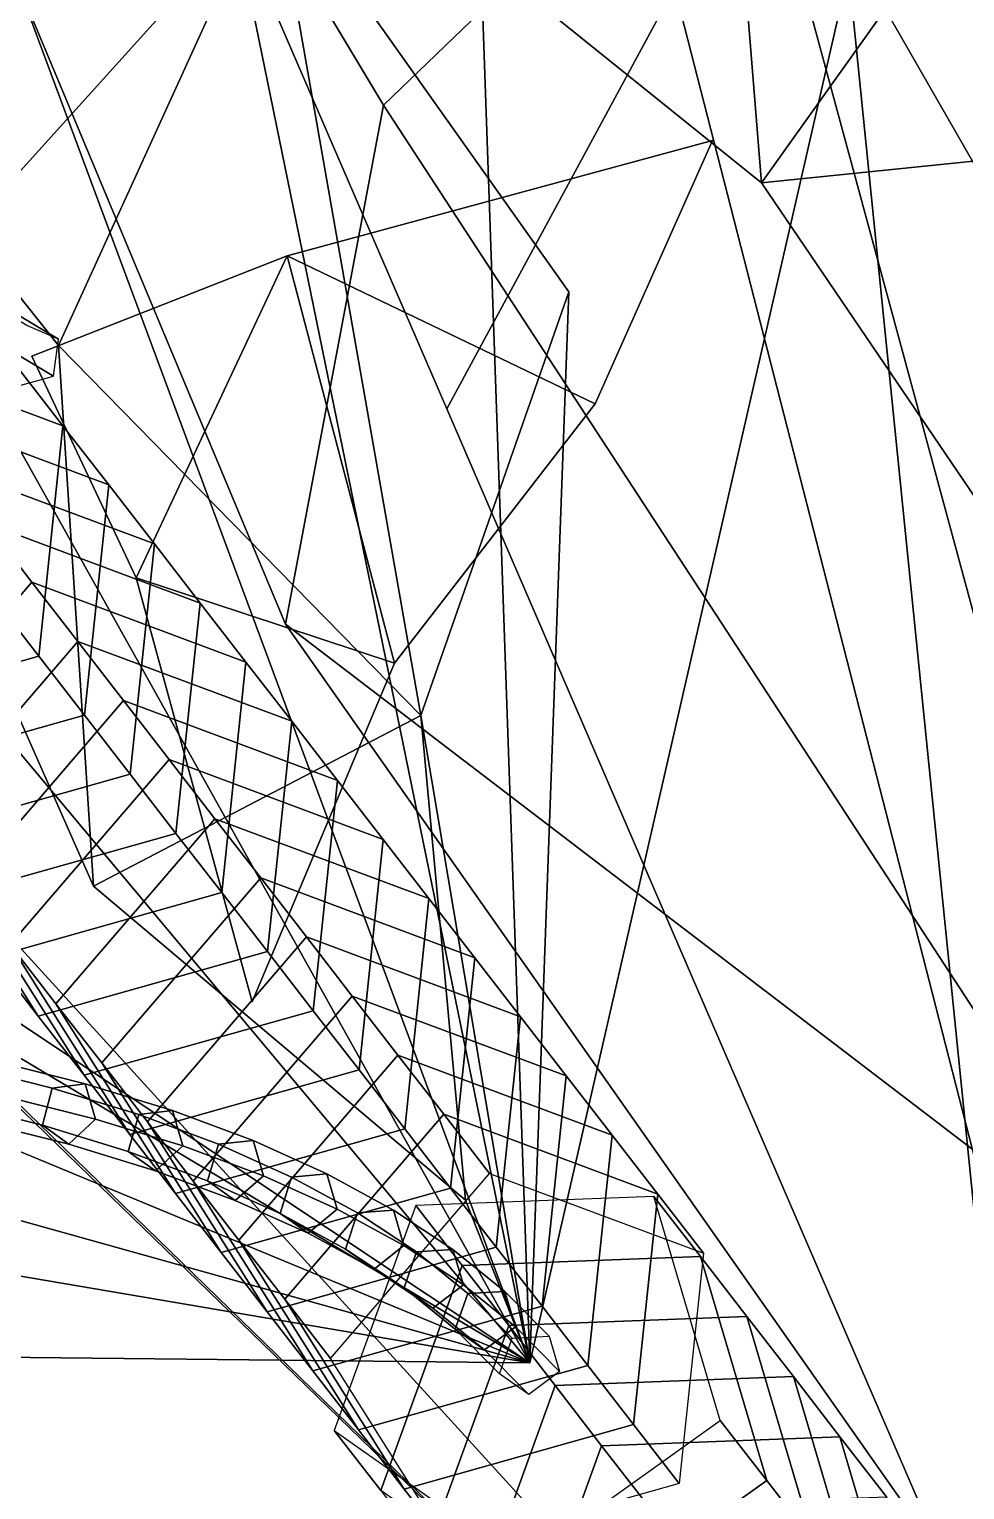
# Model space of a CAD drawing. Header units: metres. Extents: x -366 to 149, y -229 to 234.
# Drawn here: x -25.37 to -16.55, y 47.57 to 61.34 of the extents above; entities that cross this region are included whole.
import ezdxf

# ---------------------------------------------------------------- set-up
doc = ezdxf.new("R2010")
doc.units = ezdxf.units.M

msp = doc.modelspace()

# ---------------------------------------------------------------- linework, layer by layer
at = {"layer": 'coral-li_Intrnd', "color": 3}
for points in [[(-25.0502, 57.6041, 365.0467), (-25.4815, 58.1615, 366.8575), (-27.4991, 58.9152, 366.1448), (-27.0678, 58.3579, 364.3341)], [(-24.6188, 57.04673, 363.2359), (-25.0502, 57.6041, 365.0467), (-27.0678, 58.3579, 364.3341), (-26.6364, 57.8005, 362.5233)], [(-25.2784, 55.4321, 365.6609), (-25.7097, 55.9895, 367.4716), (-25.4815, 58.1615, 366.8575), (-25.0502, 57.6041, 365.0467)], [(-24.1875, 56.4893, 361.4252), (-24.6188, 57.04673, 363.2359), (-26.6364, 57.8005, 362.5233), (-26.2051, 57.2431, 360.7126)], [(-24.847, 54.8747, 363.8501), (-25.2784, 55.4321, 365.6609), (-25.0502, 57.6041, 365.0467), (-24.6188, 57.04673, 363.2359)], [(-23.7562, 55.9319, 359.6144), (-24.1875, 56.4893, 361.4252), (-26.2051, 57.2431, 360.7126), (-25.7738, 56.6857, 358.9018)], [(-24.4157, 54.3174, 362.0393), (-24.847, 54.8747, 363.8501), (-24.6188, 57.04673, 363.2359), (-24.1875, 56.4893, 361.4252)], [(-25.3424, 56.1283, 357.091), (-25.7738, 56.6857, 358.9018), (-27.2725, 54.9412, 359.0818), (-26.8412, 54.3838, 357.271)], [(-23.3249, 55.3745, 357.8036), (-23.7562, 55.9319, 359.6144), (-25.7738, 56.6857, 358.9018), (-25.3424, 56.1283, 357.091)], [(-23.9844, 53.76, 360.2286), (-24.4157, 54.3174, 362.0393), (-24.1875, 56.4893, 361.4252), (-23.7562, 55.9319, 359.6144)], [(-24.9111, 55.571, 355.2803), (-25.3424, 56.1283, 357.091), (-26.8412, 54.3838, 357.271), (-26.4099, 53.8264, 355.4603)], [(-22.8935, 54.8172, 355.9929), (-23.3249, 55.3745, 357.8036), (-25.3424, 56.1283, 357.091), (-24.9111, 55.571, 355.2803)], [(-27.4391, 54.8233, 365.3336), (-27.8705, 55.3807, 367.1443), (-25.7097, 55.9895, 367.4716), (-25.2784, 55.4321, 365.6609)], [(-23.5531, 53.2026, 358.4178), (-23.9844, 53.76, 360.2286), (-23.7562, 55.9319, 359.6144), (-23.3249, 55.3745, 357.8036)], [(-24.4798, 55.01361, 353.4695), (-24.9111, 55.571, 355.2803), (-26.4099, 53.8264, 355.4603), (-25.9786, 53.269, 353.6495)], [(-22.4622, 54.2598, 354.1821), (-22.8935, 54.8172, 355.9929), (-24.9111, 55.571, 355.2803), (-24.4798, 55.01361, 353.4695)], [(-27.00786, 54.2659, 363.5228), (-27.4391, 54.8233, 365.3336), (-25.2784, 55.4321, 365.6609), (-24.847, 54.8747, 363.8501)], [(-23.1217, 52.6452, 356.6071), (-23.5531, 53.2026, 358.4178), (-23.3249, 55.3745, 357.8036), (-22.8935, 54.8172, 355.9929)], [(-24.04852, 54.4562, 351.6588), (-24.4798, 55.01361, 353.4695), (-25.9786, 53.269, 353.6495), (-25.5472, 52.7116, 351.8387)], [(-22.03092, 53.7024, 352.3714), (-22.4622, 54.2598, 354.1821), (-24.4798, 55.01361, 353.4695), (-24.04852, 54.4562, 351.6588)], [(-26.5765, 53.7085, 361.7121), (-27.00786, 54.2659, 363.5228), (-24.847, 54.8747, 363.8501), (-24.4157, 54.3174, 362.0393)], [(-22.6904, 52.08788, 354.7963), (-23.1217, 52.6452, 356.6071), (-22.8935, 54.8172, 355.9929), (-22.4622, 54.2598, 354.1821)], [(-23.6171, 53.8988, 349.848), (-24.04852, 54.4562, 351.6588), (-25.5472, 52.7116, 351.8387), (-25.1159, 52.1543, 350.028)], [(-21.5995, 53.145, 350.5606), (-22.03092, 53.7024, 352.3714), (-24.04852, 54.4562, 351.6588), (-23.6171, 53.8988, 349.848)], [(-26.4099, 53.8264, 355.4603), (-26.8412, 54.3838, 357.271), (-25.7138, 52.5938, 358.0905), (-25.2825, 52.03644, 356.2798)], [(-26.1452, 53.1512, 359.9013), (-26.5765, 53.7085, 361.7121), (-24.4157, 54.3174, 362.0393), (-23.9844, 53.76, 360.2286)], [(-22.2591, 51.5304, 352.9855), (-22.6904, 52.08788, 354.7963), (-22.4622, 54.2598, 354.1821), (-22.03092, 53.7024, 352.3714)], [(-23.1858, 53.3414, 348.0372), (-23.6171, 53.8988, 349.848), (-25.1159, 52.1543, 350.028), (-24.6846, 51.5969, 348.2172)], [(-21.1682, 52.5876, 348.7498), (-21.5995, 53.145, 350.5606), (-23.6171, 53.8988, 349.848), (-23.1858, 53.3414, 348.0372)], [(-25.9786, 53.269, 353.6495), (-26.4099, 53.8264, 355.4603), (-25.2825, 52.03644, 356.2798), (-24.8512, 51.479, 354.469)], [(-25.7138, 52.5938, 358.0905), (-26.1452, 53.1512, 359.9013), (-23.9844, 53.76, 360.2286), (-23.5531, 53.2026, 358.4178)], [(-21.8278, 50.9731, 351.1748), (-22.2591, 51.5304, 352.9855), (-22.03092, 53.7024, 352.3714), (-21.5995, 53.145, 350.5606)], [(-22.7545, 52.784, 346.2265), (-23.1858, 53.3414, 348.0372), (-24.6846, 51.5969, 348.2172), (-24.2533, 51.03954, 346.4065)], [(-20.7369, 52.03031, 346.9391), (-21.1682, 52.5876, 348.7498), (-23.1858, 53.3414, 348.0372), (-22.7545, 52.784, 346.2265)], [(-25.5472, 52.7116, 351.8387), (-25.9786, 53.269, 353.6495), (-24.8512, 51.479, 354.469), (-24.4199, 50.9216, 352.6583)], [(-25.2825, 52.03644, 356.2798), (-25.7138, 52.5938, 358.0905), (-23.5531, 53.2026, 358.4178), (-23.1217, 52.6452, 356.6071)], [(-21.3964, 50.4157, 349.364), (-21.8278, 50.9731, 351.1748), (-21.5995, 53.145, 350.5606), (-21.1682, 52.5876, 348.7498)], [(-22.3232, 52.2267, 344.4157), (-22.7545, 52.784, 346.2265), (-24.2533, 51.03954, 346.4065), (-23.8219, 50.4821, 344.5957)], [(-20.3056, 51.4729, 345.1283), (-20.7369, 52.03031, 346.9391), (-22.7545, 52.784, 346.2265), (-22.3232, 52.2267, 344.4157)], [(-25.1159, 52.1543, 350.028), (-25.5472, 52.7116, 351.8387), (-24.4199, 50.9216, 352.6583), (-23.9885, 50.3643, 350.8475)], [(-24.8512, 51.479, 354.469), (-25.2825, 52.03644, 356.2798), (-23.1217, 52.6452, 356.6071), (-22.6904, 52.08788, 354.7963)], [(-20.9651, 49.8583, 347.5533), (-21.3964, 50.4157, 349.364), (-21.1682, 52.5876, 348.7498), (-20.7369, 52.03031, 346.9391)], [(-21.8918, 51.6693, 342.6049), (-22.3232, 52.2267, 344.4157), (-23.8219, 50.4821, 344.5957), (-23.3906, 49.9247, 342.7849)], [(-19.8742, 50.9155, 343.3176), (-20.3056, 51.4729, 345.1283), (-22.3232, 52.2267, 344.4157), (-21.8918, 51.6693, 342.6049)], [(-24.6846, 51.5969, 348.2172), (-25.1159, 52.1543, 350.028), (-23.9885, 50.3643, 350.8475), (-23.5572, 49.8069, 349.0367)], [(-24.4199, 50.9216, 352.6583), (-24.8512, 51.479, 354.469), (-22.6904, 52.08788, 354.7963), (-22.2591, 51.5304, 352.9855)], [(-20.5338, 49.3009, 345.7425), (-20.9651, 49.8583, 347.5533), (-20.7369, 52.03031, 346.9391), (-20.3056, 51.4729, 345.1283)], [(-21.4605, 51.1119, 340.7942), (-21.8918, 51.6693, 342.6049), (-23.3906, 49.9247, 342.7849), (-22.9593, 49.3673, 340.9742)], [(-19.4429, 50.3581, 341.5068), (-19.8742, 50.9155, 343.3176), (-21.8918, 51.6693, 342.6049), (-21.4605, 51.1119, 340.7942)], [(-24.2533, 51.03954, 346.4065), (-24.6846, 51.5969, 348.2172), (-23.5572, 49.8069, 349.0367), (-23.1259, 49.2495, 347.226)], [(-23.9885, 50.3643, 350.8475), (-24.4199, 50.9216, 352.6583), (-22.2591, 51.5304, 352.9855), (-21.8278, 50.9731, 351.1748)], [(-20.1025, 48.7435, 343.9317), (-20.5338, 49.3009, 345.7425), (-20.3056, 51.4729, 345.1283), (-19.8742, 50.9155, 343.3176)], [(-21.02923, 50.5545, 338.9834), (-21.4605, 51.1119, 340.7942), (-22.9593, 49.3673, 340.9742), (-22.528, 48.81, 339.1634)], [(-19.01164, 49.8007, 339.696), (-19.4429, 50.3581, 341.5068), (-21.4605, 51.1119, 340.7942), (-21.02923, 50.5545, 338.9834)], [(-23.8219, 50.4821, 344.5957), (-24.2533, 51.03954, 346.4065), (-23.1259, 49.2495, 347.226), (-22.6946, 48.6921, 345.4152)], [(-23.5572, 49.8069, 349.0367), (-23.9885, 50.3643, 350.8475), (-21.8278, 50.9731, 351.1748), (-21.3964, 50.4157, 349.364)], [(-19.6711, 48.1862, 342.121), (-20.1025, 48.7435, 343.9317), (-19.8742, 50.9155, 343.3176), (-19.4429, 50.3581, 341.5068)], [(-23.3906, 49.9247, 342.7849), (-23.8219, 50.4821, 344.5957), (-22.6946, 48.6921, 345.4152), (-22.2632, 48.1347, 343.6045)], [(-23.1259, 49.2495, 347.226), (-23.5572, 49.8069, 349.0367), (-21.3964, 50.4157, 349.364), (-20.9651, 49.8583, 347.5533)], [(-19.04052, 49.7698, 337.5807), (-19.4786, 50.336, 339.42), (-21.7245, 50.251, 338.9112), (-21.2864, 49.6849, 337.0719)], [(-19.2398, 47.6288, 340.3102), (-19.6711, 48.1862, 342.121), (-19.4429, 50.3581, 341.5068), (-19.01164, 49.8007, 339.696)], [(-18.4155, 47.6575, 338.3798), (-18.8536, 48.2236, 340.2191), (-19.4786, 50.336, 339.42), (-19.04052, 49.7698, 337.5807)], [(-21.2864, 49.6849, 337.0719), (-21.7245, 50.251, 338.9112), (-22.4924, 48.1298, 339.3813), (-22.05429, 47.5637, 337.542)], [(-22.9593, 49.3673, 340.9742), (-23.3906, 49.9247, 342.7849), (-22.2632, 48.1347, 343.6045), (-21.8319, 47.5773, 341.7937)], [(-22.6946, 48.6921, 345.4152), (-23.1259, 49.2495, 347.226), (-20.9651, 49.8583, 347.5533), (-20.5338, 49.3009, 345.7425)], [(-18.6024, 49.2037, 335.7415), (-19.04052, 49.7698, 337.5807), (-21.2864, 49.6849, 337.0719), (-20.8482, 49.1187, 335.2326)], [(-17.9773, 47.09138, 336.5405), (-18.4155, 47.6575, 338.3798), (-19.04052, 49.7698, 337.5807), (-18.6024, 49.2037, 335.7415)], [(-20.8482, 49.1187, 335.2326), (-21.2864, 49.6849, 337.0719), (-22.05429, 47.5637, 337.542), (-21.6161, 46.9975, 335.7027)], [(-22.528, 48.81, 339.1634), (-22.9593, 49.3673, 340.9742), (-21.8319, 47.5773, 341.7937), (-21.4006, 47.02001, 339.9829)], [(-22.2632, 48.1347, 343.6045), (-22.6946, 48.6921, 345.4152), (-20.5338, 49.3009, 345.7425), (-20.1025, 48.7435, 343.9317)], [(-18.1642, 48.6375, 333.9022), (-18.6024, 49.2037, 335.7415), (-20.8482, 49.1187, 335.2326), (-20.4101, 48.5525, 333.3933)], [(-17.5392, 46.5252, 334.7012), (-17.9773, 47.09138, 336.5405), (-18.6024, 49.2037, 335.7415), (-18.1642, 48.6375, 333.9022)], [(-20.4101, 48.5525, 333.3933), (-20.8482, 49.1187, 335.2326), (-21.6161, 46.9975, 335.7027), (-21.178, 46.4313, 333.8634)], [(-21.8319, 47.5773, 341.7937), (-22.2632, 48.1347, 343.6045), (-20.1025, 48.7435, 343.9317), (-19.6711, 48.1862, 342.121)], [(-17.7261, 48.0714, 332.0629), (-18.1642, 48.6375, 333.9022), (-20.4101, 48.5525, 333.3933), (-19.972, 47.9864, 331.554)], [(-17.1011, 45.959, 332.8619), (-17.5392, 46.5252, 334.7012), (-18.1642, 48.6375, 333.9022), (-17.7261, 48.0714, 332.0629)], [(-19.972, 47.9864, 331.554), (-20.4101, 48.5525, 333.3933), (-21.178, 46.4313, 333.8634), (-20.7399, 45.8652, 332.0241)], [(-20.2901, 46.3179, 338.3456), (-20.7282, 46.884, 340.1849), (-18.8536, 48.2236, 340.2191), (-18.4155, 47.6575, 338.3798)], [(-22.05429, 47.5637, 337.542), (-22.4924, 48.1298, 339.3813), (-20.7282, 46.884, 340.1849), (-20.2901, 46.3179, 338.3456)], [(-21.4006, 47.02001, 339.9829), (-21.8319, 47.5773, 341.7937), (-19.6711, 48.1862, 342.121), (-19.2398, 47.6288, 340.3102)], [(-17.288, 47.5052, 330.2236), (-17.7261, 48.0714, 332.0629), (-19.972, 47.9864, 331.554), (-19.5339, 47.4202, 329.7148)], [(-16.663, 45.3929, 331.0226), (-17.1011, 45.959, 332.8619), (-17.7261, 48.0714, 332.0629), (-17.288, 47.5052, 330.2236)], [(-19.5339, 47.4202, 329.7148), (-19.972, 47.9864, 331.554), (-20.7399, 45.8652, 332.0241), (-20.3018, 45.299, 330.1848)], [(-19.852, 45.7517, 336.5063), (-20.2901, 46.3179, 338.3456), (-18.4155, 47.6575, 338.3798), (-17.9773, 47.09138, 336.5405)]]:
    msp.add_3dface(points, dxfattribs=at)
at = {"layer": 'coral-li_Leaf', "color": 3}
for points in [[(-18.7984, 64.02752, 332.8951), (-21.4376, 62.2906, 330.2285), (-18.4661, 59.8937, 332.6068)], [(-18.7984, 64.02752, 332.8951), (-18.4661, 59.8937, 332.6068), (-21.4376, 62.2906, 330.2285)], [(-18.4661, 59.8937, 332.6068), (-15.5917, 63.9243, 333.8649), (-18.7984, 64.02752, 332.8951)], [(-18.4661, 59.8937, 332.6068), (-18.7984, 64.02752, 332.8951), (-15.5917, 63.9243, 333.8649)], [(-14.8998, 60.2602, 332.9097), (-15.5917, 63.9243, 333.8649), (-18.4661, 59.8937, 332.6068)], [(-14.8998, 60.2602, 332.9097), (-18.4661, 59.8937, 332.6068), (-15.5917, 63.9243, 333.8649)], [(-20.0342, 57.8107, 398.8076), (-18.926, 60.2946, 396.0746), (-22.9364, 59.2065, 396.6489)], [(-20.0342, 57.8107, 398.8076), (-22.9364, 59.2065, 396.6489), (-18.926, 60.2946, 396.0746)], [(-14.8998, 60.2602, 332.9097), (-18.4661, 59.8937, 332.6068), (-15.981, 56.2332, 329.834)], [(-14.8998, 60.2602, 332.9097), (-15.981, 56.2332, 329.834), (-18.4661, 59.8937, 332.6068)], [(-24.3596, 56.1702, 396.7673), (-22.9364, 59.2065, 396.6489), (-25.3446, 58.2606, 392.5236)], [(-24.3596, 56.1702, 396.7673), (-25.3446, 58.2606, 392.5236), (-22.9364, 59.2065, 396.6489)], [(-24.3596, 56.1702, 396.7673), (-21.9237, 55.3656, 399.2785), (-22.9364, 59.2065, 396.6489)], [(-24.3596, 56.1702, 396.7673), (-22.9364, 59.2065, 396.6489), (-21.9237, 55.3656, 399.2785)], [(-22.9364, 59.2065, 396.6489), (-21.9237, 55.3656, 399.2785), (-20.0342, 57.8107, 398.8076)], [(-22.9364, 59.2065, 396.6489), (-20.0342, 57.8107, 398.8076), (-21.9237, 55.3656, 399.2785)], [(-23.2649, 52.1718, 396.3465), (-21.9237, 55.3656, 399.2785), (-24.3596, 56.1702, 396.7673)], [(-23.2649, 52.1718, 396.3465), (-24.3596, 56.1702, 396.7673), (-21.9237, 55.3656, 399.2785)]]:
    msp.add_3dface(points, dxfattribs=at)
at = {"layer": 'coral-li_Mrstm', "color": 3}
for points in [[(-22.9506, 55.7347, 334.2365), (-31.8083, 76.9191, 359.504), (-22.02779, 60.6263, 333.0451)], [(-22.9506, 55.7347, 334.2365), (-22.02779, 60.6263, 333.0451), (-31.8083, 76.9191, 359.504)], [(-22.02779, 60.6263, 333.0451), (-31.8083, 76.9191, 359.504), (-18.6472, 63.8854, 331.0084)], [(-22.02779, 60.6263, 333.0451), (-18.6472, 63.8854, 331.0084), (-31.8083, 76.9191, 359.504)], [(-21.937, 70.7143, 408.0293), (-23.7974, 74.3155, 406.0591), (-27.5489, 57.6857, 368.5965)], [(-21.937, 70.7143, 408.0293), (-27.5489, 57.6857, 368.5965), (-23.7974, 74.3155, 406.0591)], [(-20.6477, 48.7676, 339.6243), (-29.544, 72.7199, 371.8146), (-32.3803, 69.7772, 373.9337)], [(-20.6477, 48.7676, 339.6243), (-32.3803, 69.7772, 373.9337), (-29.544, 72.7199, 371.8146)], [(-27.5489, 57.6857, 368.5965), (-18.8501, 67.3273, 407.5893), (-21.937, 70.7143, 408.0293)], [(-27.5489, 57.6857, 368.5965), (-21.937, 70.7143, 408.0293), (-18.8501, 67.3273, 407.5893)], [(-21.4324, 57.7639, 346.2835), (-27.0369, 70.7244, 364.2097), (-19.2848, 61.7379, 345.3954)], [(-21.4324, 57.7639, 346.2835), (-19.2848, 61.7379, 345.3954), (-27.0369, 70.7244, 364.2097)], [(-32.3803, 69.7772, 373.9337), (-35.7415, 66.8244, 373.3912), (-20.6477, 48.7676, 339.6243)], [(-32.3803, 69.7772, 373.9337), (-20.6477, 48.7676, 339.6243), (-35.7415, 66.8244, 373.3912)], [(-21.2682, 66.5019, 377.5887), (-24.6953, 68.5448, 375.4929), (-20.6477, 48.7676, 339.6243)], [(-21.2682, 66.5019, 377.5887), (-20.6477, 48.7676, 339.6243), (-24.6953, 68.5448, 375.4929)], [(-8.1912, 55.07224, 296.264), (-18.1789, 67.1736, 326.5871), (-11.9796, 52.2851, 298.2835)], [(-8.1912, 55.07224, 296.264), (-11.9796, 52.2851, 298.2835), (-18.1789, 67.1736, 326.5871)], [(-11.9796, 52.2851, 298.2835), (-18.1789, 67.1736, 326.5871), (-16.4346, 49.9478, 297.3412)], [(-11.9796, 52.2851, 298.2835), (-16.4346, 49.9478, 297.3412), (-18.1789, 67.1736, 326.5871)], [(-20.6477, 48.7676, 339.6243), (-16.9293, 65.01533, 377.191), (-21.2682, 66.5019, 377.5887)], [(-20.6477, 48.7676, 339.6243), (-21.2682, 66.5019, 377.5887), (-16.9293, 65.01533, 377.191)], [(-24.7626, 53.2641, 403.0425), (-29.4186, 63.8063, 435.1808), (-25.09066, 58.3624, 403.356)], [(-24.7626, 53.2641, 403.0425), (-25.09066, 58.3624, 403.356), (-29.4186, 63.8063, 435.1808)], [(-25.09066, 58.3624, 403.356), (-29.4186, 63.8063, 435.1808), (-23.06917, 62.8026, 401.8076)], [(-25.09066, 58.3624, 403.356), (-23.06917, 62.8026, 401.8076), (-29.4186, 63.8063, 435.1808)], [(-14.7363, 49.4488, 314.5428), (-22.02779, 60.6263, 333.0451), (-18.6472, 63.8854, 331.0084)], [(-14.7363, 49.4488, 314.5428), (-18.6472, 63.8854, 331.0084), (-22.02779, 60.6263, 333.0451)], [(-14.7363, 49.4488, 314.5428), (-18.6472, 63.8854, 331.0084), (-12.05771, 52.4042, 312.4447)], [(-14.7363, 49.4488, 314.5428), (-12.05771, 52.4042, 312.4447), (-18.6472, 63.8854, 331.0084)], [(-19.2848, 61.7379, 345.3954), (-15.6135, 63.6523, 343.6156), (-13.6378, 39.709, 310.1956)], [(-19.2848, 61.7379, 345.3954), (-13.6378, 39.709, 310.1956), (-15.6135, 63.6523, 343.6156)], [(-20.6477, 48.7676, 339.6243), (-41.7829, 62.8411, 371.9401), (-39.7597, 60.2015, 375.1234)], [(-20.6477, 48.7676, 339.6243), (-39.7597, 60.2015, 375.1234), (-41.7829, 62.8411, 371.9401)], [(-21.6763, 54.8714, 381.0716), (-25.09066, 58.3624, 403.356), (-23.06917, 62.8026, 401.8076)], [(-21.6763, 54.8714, 381.0716), (-23.06917, 62.8026, 401.8076), (-25.09066, 58.3624, 403.356)], [(-21.6763, 54.8714, 381.0716), (-23.06917, 62.8026, 401.8076), (-20.2803, 58.8671, 379.5235)], [(-21.6763, 54.8714, 381.0716), (-20.2803, 58.8671, 379.5235), (-23.06917, 62.8026, 401.8076)], [(-13.6378, 39.709, 310.1956), (-21.4324, 57.7639, 346.2835), (-19.2848, 61.7379, 345.3954)], [(-13.6378, 39.709, 310.1956), (-19.2848, 61.7379, 345.3954), (-21.4324, 57.7639, 346.2835)], [(-22.9506, 55.7347, 334.2365), (-22.02779, 60.6263, 333.0451), (-14.7363, 49.4488, 314.5428)], [(-22.9506, 55.7347, 334.2365), (-14.7363, 49.4488, 314.5428), (-22.02779, 60.6263, 333.0451)], [(-39.7597, 60.2015, 375.1234), (-38.2566, 56.06733, 376.1033), (-20.6477, 48.7676, 339.6243)], [(-39.7597, 60.2015, 375.1234), (-20.6477, 48.7676, 339.6243), (-38.2566, 56.06733, 376.1033)], [(-31.4654, 56.9903, 343.9554), (-32.1993, 60.08541, 340.7628), (-13.6378, 39.709, 310.1956)], [(-31.4654, 56.9903, 343.9554), (-13.6378, 39.709, 310.1956), (-32.1993, 60.08541, 340.7628)], [(-21.6763, 54.8714, 381.0716), (-20.2803, 58.8671, 379.5235), (-20.6477, 48.7676, 339.6243)], [(-21.6763, 54.8714, 381.0716), (-20.6477, 48.7676, 339.6243), (-20.2803, 58.8671, 379.5235)], [(-24.7626, 53.2641, 403.0425), (-25.09066, 58.3624, 403.356), (-21.6763, 54.8714, 381.0716)], [(-24.7626, 53.2641, 403.0425), (-21.6763, 54.8714, 381.0716), (-25.09066, 58.3624, 403.356)], [(-13.6378, 39.709, 310.1956), (-28.4057, 54.06292, 345.7617), (-31.4654, 56.9903, 343.9554)], [(-13.6378, 39.709, 310.1956), (-31.4654, 56.9903, 343.9554), (-28.4057, 54.06292, 345.7617)], [(-15.42, 45.01006, 315.5547), (-22.9506, 55.7347, 334.2365), (-14.7363, 49.4488, 314.5428)], [(-15.42, 45.01006, 315.5547), (-14.7363, 49.4488, 314.5428), (-22.9506, 55.7347, 334.2365)], [(-21.2542, 50.303, 380.6895), (-24.7626, 53.2641, 403.0425), (-21.6763, 54.8714, 381.0716)], [(-21.2542, 50.303, 380.6895), (-21.6763, 54.8714, 381.0716), (-24.7626, 53.2641, 403.0425)], [(-20.6477, 48.7676, 339.6243), (-21.2542, 50.303, 380.6895), (-21.6763, 54.8714, 381.0716)], [(-20.6477, 48.7676, 339.6243), (-21.6763, 54.8714, 381.0716), (-21.2542, 50.303, 380.6895)], [(-22.4967, 44.104, 314.3394), (-32.9968, 49.4025, 333.8871), (-35.114, 52.6495, 330.5446)], [(-22.4967, 44.104, 314.3394), (-35.114, 52.6495, 330.5446), (-32.9968, 49.4025, 333.8871)], [(-22.4967, 44.104, 314.3394), (-35.114, 52.6495, 330.5446), (-24.5838, 46.624, 311.2402)], [(-22.4967, 44.104, 314.3394), (-24.5838, 46.624, 311.2402), (-35.114, 52.6495, 330.5446)], [(-33.2772, 50.9188, 379.5249), (-28.7882, 51.03917, 379.9064), (-20.6477, 48.7676, 339.6243)], [(-33.2772, 50.9188, 379.5249), (-20.6477, 48.7676, 339.6243), (-28.7882, 51.03917, 379.9064)], [(-20.6477, 48.7676, 339.6243), (-36.8464, 48.939, 377.3953), (-33.2772, 50.9188, 379.5249)], [(-20.6477, 48.7676, 339.6243), (-33.2772, 50.9188, 379.5249), (-36.8464, 48.939, 377.3953)], [(-28.62, 47.2852, 335.4868), (-32.9968, 49.4025, 333.8871), (-22.4967, 44.104, 314.3394)], [(-28.62, 47.2852, 335.4868), (-22.4967, 44.104, 314.3394), (-32.9968, 49.4025, 333.8871)]]:
    msp.add_3dface(points, dxfattribs=at)
at = {"layer": 'coral-li_Petiole', "color": 3}
for points in [[(-25.6397, 58.7487, 391.0642), (-25.09083, 58.4213, 392.4616), (-25.3912, 58.5512, 392.61), (-25.9459, 58.8819, 391.1971)], [(-25.6841, 58.3961, 391.0104), (-25.1387, 58.07082, 392.3983), (-25.09083, 58.4213, 392.4616), (-25.6397, 58.7487, 391.0642)], [(-26.01822, 58.3082, 391.1096), (-25.4693, 57.9808, 392.507), (-25.1387, 58.07082, 392.3983), (-25.6841, 58.3961, 391.0104)], [(-25.1504, 51.3589, 349.1335), (-26.02586, 51.5776, 350.3963), (-26.1135, 51.2254, 350.3965), (-25.2438, 51.0083, 349.1423)], [(-24.8414, 51.3992, 349.3198), (-25.7261, 51.6205, 350.5966), (-26.02586, 51.5776, 350.3963), (-25.1504, 51.3589, 349.1335)], [(-24.743, 51.06648, 349.4456), (-25.6277, 51.2877, 350.7225), (-25.7261, 51.6205, 350.5966), (-24.8414, 51.3992, 349.3198)], [(-24.018, 51.1467, 348.0082), (-24.8414, 51.3992, 349.3198), (-25.1504, 51.3589, 349.1335), (-24.3355, 51.1093, 347.8363)], [(-23.9195, 50.8139, 348.1341), (-24.743, 51.06648, 349.4456), (-24.8414, 51.3992, 349.3198), (-24.018, 51.1467, 348.0082)], [(-24.9934, 50.8285, 349.3341), (-25.8689, 51.04725, 350.5969), (-25.6277, 51.2877, 350.7225), (-24.743, 51.06648, 349.4456)], [(-24.3355, 51.1093, 347.8363), (-25.1504, 51.3589, 349.1335), (-25.2438, 51.0083, 349.1423), (-24.4342, 50.7604, 347.8539)], [(-25.2438, 51.0083, 349.1423), (-26.1135, 51.2254, 350.3965), (-25.8689, 51.04725, 350.5969), (-24.9934, 50.8285, 349.3341)], [(-23.5831, 50.8294, 346.5079), (-24.3355, 51.1093, 347.8363), (-24.4342, 50.7604, 347.8539), (-23.6867, 50.4825, 346.5346)], [(-23.2577, 50.8636, 346.6651), (-24.018, 51.1467, 348.0082), (-24.3355, 51.1093, 347.8363), (-23.5831, 50.8294, 346.5079)], [(-23.1593, 50.5308, 346.791), (-23.9195, 50.8139, 348.1341), (-24.018, 51.1467, 348.0082), (-23.2577, 50.8636, 346.6651)], [(-24.4342, 50.7604, 347.8539), (-25.2438, 51.0083, 349.1423), (-24.9934, 50.8285, 349.3341), (-24.1785, 50.5789, 348.0369)], [(-24.1785, 50.5789, 348.0369), (-24.9934, 50.8285, 349.3341), (-24.743, 51.06648, 349.4456), (-23.9195, 50.8139, 348.1341)], [(-22.8951, 50.5199, 345.1515), (-23.5831, 50.8294, 346.5079), (-23.6867, 50.4825, 346.5346), (-23.00312, 50.1751, 345.1874)], [(-22.5626, 50.5505, 345.2938), (-23.2577, 50.8636, 346.6651), (-23.5831, 50.8294, 346.5079), (-22.8951, 50.5199, 345.1515)], [(-22.4641, 50.2177, 345.4196), (-23.1593, 50.5308, 346.791), (-23.2577, 50.8636, 346.6651), (-22.5626, 50.5505, 345.2938)], [(-23.6867, 50.4825, 346.5346), (-24.4342, 50.7604, 347.8539), (-24.1785, 50.5789, 348.0369), (-23.4262, 50.299, 346.7086)], [(-23.4262, 50.299, 346.7086), (-24.1785, 50.5789, 348.0369), (-23.9195, 50.8139, 348.1341), (-23.1593, 50.5308, 346.791)], [(-21.9341, 50.2082, 343.8974), (-22.5626, 50.5505, 345.2938), (-22.8951, 50.5199, 345.1515), (-22.2731, 50.1814, 343.7704)], [(-21.8357, 49.8754, 344.0233), (-22.4641, 50.2177, 345.4196), (-22.5626, 50.5505, 345.2938), (-21.9341, 50.2082, 343.8974)], [(-23.00312, 50.1751, 345.1874), (-23.6867, 50.4825, 346.5346), (-23.4262, 50.299, 346.7086), (-22.7382, 49.9895, 345.3521)], [(-22.7382, 49.9895, 345.3521), (-23.4262, 50.299, 346.7086), (-23.1593, 50.5308, 346.791), (-22.4641, 50.2177, 345.4196)], [(-22.2731, 50.1814, 343.7704), (-22.8951, 50.5199, 345.1515), (-23.00312, 50.1751, 345.1874), (-22.385, 49.8391, 343.8156)], [(-22.385, 49.8391, 343.8156), (-23.00312, 50.1751, 345.1874), (-22.7382, 49.9895, 345.3521), (-22.1162, 49.651, 343.971)], [(-22.1162, 49.651, 343.971), (-22.7382, 49.9895, 345.3521), (-22.4641, 50.2177, 345.4196), (-21.8357, 49.8754, 344.0233)], [(-21.7187, 49.8149, 342.3678), (-22.2731, 50.1814, 343.7704), (-22.385, 49.8391, 343.8156), (-21.834, 49.4751, 342.4225)], [(-21.3739, 49.8375, 342.4793), (-21.9341, 50.2082, 343.8974), (-22.2731, 50.1814, 343.7704), (-21.7187, 49.8149, 342.3678)], [(-21.2755, 49.5047, 342.6052), (-21.8357, 49.8754, 344.0233), (-21.9341, 50.2082, 343.8974), (-21.3739, 49.8375, 342.4793)], [(-21.5617, 49.2845, 342.5685), (-22.1162, 49.651, 343.971), (-21.8357, 49.8754, 344.0233), (-21.2755, 49.5047, 342.6052)], [(-21.834, 49.4751, 342.4225), (-22.385, 49.8391, 343.8156), (-22.1162, 49.651, 343.971), (-21.5617, 49.2845, 342.5685)], [(-21.233, 49.4212, 340.9472), (-21.7187, 49.8149, 342.3678), (-21.834, 49.4751, 342.4225), (-21.3514, 49.08418, 341.0115)], [(-20.8834, 49.4393, 341.0431), (-21.3739, 49.8375, 342.4793), (-21.7187, 49.8149, 342.3678), (-21.233, 49.4212, 340.9472)], [(-20.7849, 49.1066, 341.169), (-21.2755, 49.5047, 342.6052), (-21.3739, 49.8375, 342.4793), (-20.8834, 49.4393, 341.0431)], [(-21.3514, 49.08418, 341.0115), (-21.834, 49.4751, 342.4225), (-21.5617, 49.2845, 342.5685), (-21.0761, 48.8908, 341.1479)], [(-21.0761, 48.8908, 341.1479), (-21.5617, 49.2845, 342.5685), (-21.2755, 49.5047, 342.6052), (-20.7849, 49.1066, 341.169)], [(-20.8162, 48.9999, 339.5076), (-21.233, 49.4212, 340.9472), (-21.3514, 49.08418, 341.0115), (-20.9346, 48.6629, 339.5719)], [(-20.4665, 49.0181, 339.6035), (-20.8834, 49.4393, 341.0431), (-21.233, 49.4212, 340.9472), (-20.8162, 48.9999, 339.5076)], [(-20.3681, 48.6853, 339.7294), (-20.7849, 49.1066, 341.169), (-20.8834, 49.4393, 341.0431), (-20.4665, 49.0181, 339.6035)], [(-20.9346, 48.6629, 339.5719), (-21.3514, 49.08418, 341.0115), (-21.0761, 48.8908, 341.1479), (-20.6592, 48.4695, 339.7082)], [(-20.6592, 48.4695, 339.7082), (-21.0761, 48.8908, 341.1479), (-20.7849, 49.1066, 341.169), (-20.3681, 48.6853, 339.7294)]]:
    msp.add_3dface(points, dxfattribs=at)

doc.saveas('drawing.dxf')
